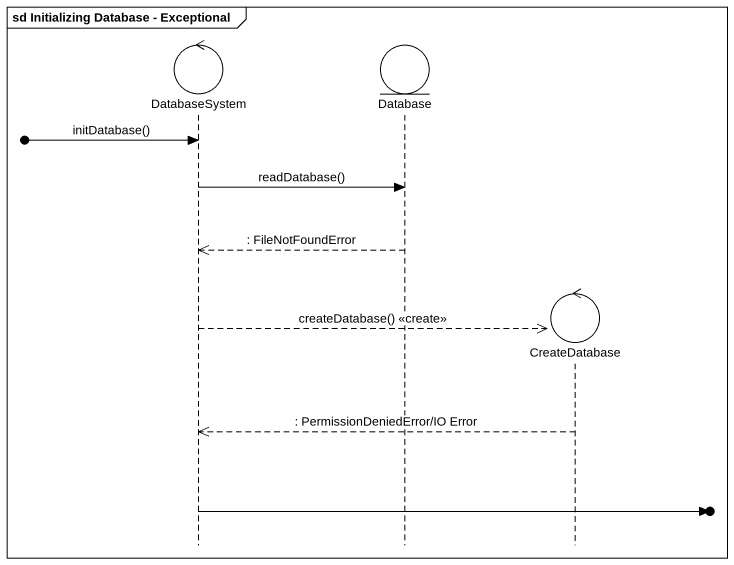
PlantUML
@startuml
mainframe sd Initializing Database - Exceptional
hide footbox
control DatabaseSystem
entity "Database" as Database_
control CreateDatabase

[o-> DatabaseSystem : initDatabase()
DatabaseSystem -> Database_ : readDatabase()
Database_ -->> DatabaseSystem : : FileNotFoundError
DatabaseSystem -->> CreateDatabase ** : createDatabase() <<create>>
CreateDatabase -->> DatabaseSystem : : PermissionDeniedError/IO Error
DatabaseSystem ->o]
@enduml
